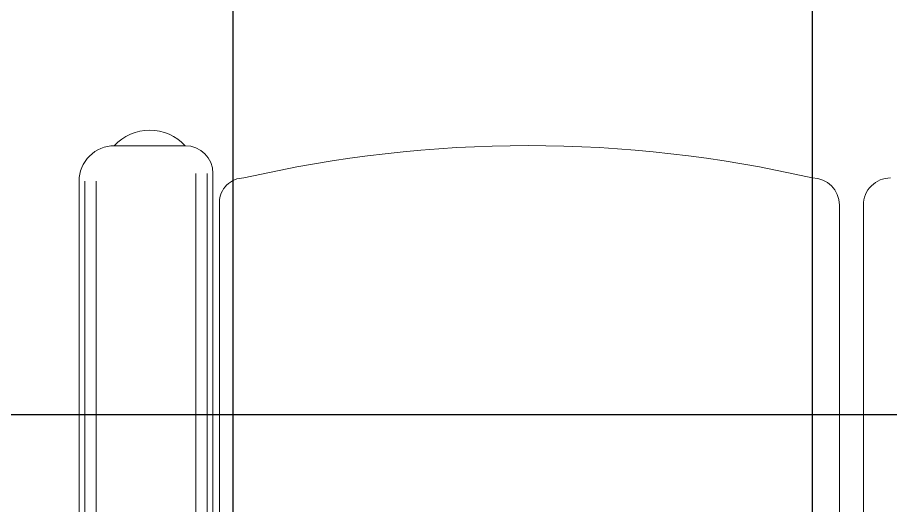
# Model space of a CAD drawing. Extents: x -178977 to 231842, y -29287 to 19916.
# Drawn here: x 4327 to 5231, y 7093 to 7598 of the extents above; entities that cross this region are included whole.
import ezdxf

# ---------------------------------------------------------------- set-up
doc = ezdxf.new("R2010")
doc.units = 0
doc.header["$LTSCALE"] = 0.25
doc.linetypes.add('DASHDOT', pattern=[25.4, 12.7, -6.35, 0, -6.35])
doc.layers.add('01-First Floor-FUR$0$FALSE CEILING', color=251, linetype='Continuous')
doc.layers.add('01-First Floor-FUR$0$TME-NON MEDICAL FURNITURE', color=242, linetype='Continuous')
doc.layers.add('01-First Floor-FUR$0$LOADING', color=253, linetype='Continuous', lineweight=5)
doc.layers.add('E-LITE-CLNG-CNDT', color=6, linetype='DASHDOT', lineweight=35)

# ---------------------------------------------------------------- blocks, each defined once
blk = doc.blocks.new('01-First Floor-FUR$0$GF21008-P')
at = {"layer": '01-First Floor-FUR$0$LOADING'}
for p, q in [((-0.00261, -0.20585), (-0.00261, -0.73852)), ((0.02235, -0.20585), (0.02235, -0.73852)), ((0.67107, -0.77123), (0.67107, -0.21699)), ((0.67698, -0.77123), (0.67698, -0.21699)), ((0.6888, -0.77123), (0.6888, -0.21699)), ((0.79197, -0.76339), (0.79197, -0.21699)), ((0.80379, -0.76339), (0.80379, -0.21699)), ((0.8097, -0.76339), (0.8097, -0.21699)), ((0.66431, -0.74126), (0.66431, -0.23119)), ((0.69984, -0.8), (0.77309, -0.8))]:
    blk.add_line(p, q, dxfattribs=at)
for centre, radius, start, end in [((-0.03068, -0.73852), 0.02807, 270, 0), ((0.05042, -0.73852), 0.02807, 180, 270), ((0.63897, -0.74126), 0.02534, 270, 0), ((0.3447, 0.51055), 1.31061, 257.02456, 282.97544), ((0.77309, -0.76339), 0.03661, 270, 0), ((0.69984, -0.77123), 0.02877, 180, 270), ((0.73653, -0.7662), 0.04989, 222.64618, 317.35382)]:
    blk.add_arc(centre, radius, start, end, dxfattribs=at)
blk = doc.blocks.new('01-First Floor-FUR')
at = {"layer": '01-First Floor-FUR$0$FALSE CEILING', "linetype": 'Continuous'}
for p, q in [((4550.4, 6586.89), (4550.4, 8609.15)), ((5150.4, 6586.89), (5150.4, 8609.15)), ((3350.4, 7186.89), (8296.44, 7186.89))]:
    blk.add_line(p, q, dxfattribs=at)
at = {"layer": '01-First Floor-FUR$0$TME-NON MEDICAL FURNITURE', "xscale": 1000, "yscale": 1000, "zscale": 1000, "rotation": 179.9999999998383}
blk.add_blockref('01-First Floor-FUR$0$GF21008-P', (5200.45, 6665.39, -0.1), dxfattribs=at)

msp = doc.modelspace()

# ---------------------------------------------------------------- block references
at = {"layer": 'E-LITE-CLNG-CNDT'}
msp.add_blockref('01-First Floor-FUR', (0, 0), dxfattribs=at)

doc.saveas('drawing.dxf')
